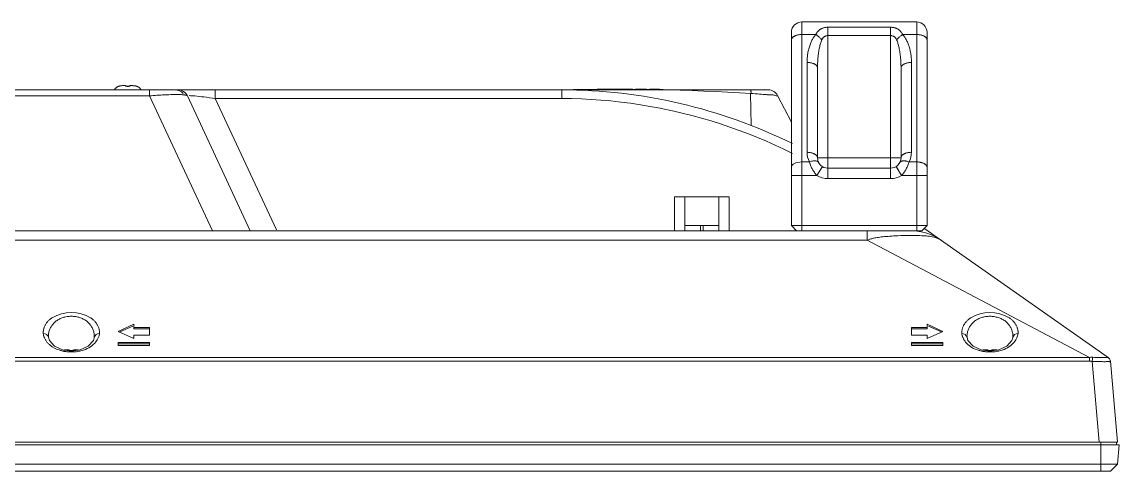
# Model space of a CAD drawing. Extents: x -382 to 1420, y -377 to 265.
# Drawn here: x -285.23 to -276.95, y 31.97 to 35.35 of the extents above; entities that cross this region are included whole.
import ezdxf

# ---------------------------------------------------------------- set-up
doc = ezdxf.new("R2010")
doc.units = 0
doc.header["$MEASUREMENT"] = 0
doc.layers.add('PDF_レイヤー 1', color=7, linetype='CONTINUOUS')

msp = doc.modelspace()

# ---------------------------------------------------------------- linework, layer by layer
at = {"layer": 'PDF_レイヤー 1', "lineweight": 0}
for points in [[(-279.34536, 33.77849), (-279.34536, 35.35313), (-278.47923, 35.35316, -0.4068522), (-278.40063, 35.27436), (-278.40063, 33.81782), (-279.42409, 33.81782), (-279.38479, 33.77852)], [(-279.34536, 35.35313, 0.4071462), (-279.42409, 35.27635), (-279.42409, 35.2744), (-279.42409, 33.81787)], [(-279.1486, 35.31318), (-279.15055, 35.31304), (-279.15527, 35.3129), (-279.16013, 35.31262), (-279.16485, 35.31207), (-279.16943, 35.31137), (-279.17388, 35.31054), (-279.17832, 35.30943), (-279.18249, 35.30818), (-279.18665, 35.30693), (-279.19068, 35.3054), (-279.19443, 35.30387), (-279.19818, 35.30207), (-279.20179, 35.30012), (-279.20513, 35.29818), (-279.20846, 35.29596), (-279.21165, 35.2936), (-279.21485, 35.29096), (-279.2179, 35.28832), (-279.22096, 35.2854), (-279.22387, 35.28221), (-279.22679, 35.27901), (-279.22957, 35.27568), (-279.23221, 35.27207), (-279.23471, 35.26832), (-279.23707, 35.26443), (-279.23929, 35.26054), (-279.2404, 35.25846), (-279.23582, 35.25554), (-279.23123, 35.25235), (-279.22707, 35.24929), (-279.22679, 35.24916), (-279.22221, 35.24555), (-279.21762, 35.24166), (-279.21332, 35.23791), (-279.20915, 35.23388), (-279.20513, 35.22985), (-279.20138, 35.22582), (-279.19776, 35.2218), (-279.19453, 35.21763), (-279.19717, 35.2111), (-279.19967, 35.2043), (-279.20203, 35.19735), (-279.20439, 35.19013), (-279.20661, 35.18277), (-279.20883, 35.17486), (-279.21078, 35.1668), (-279.21272, 35.15833), (-279.21453, 35.14944), (-279.21619, 35.14), (-279.218, 35.13014), (-279.21953, 35.11945), (-279.22008, 35.11583), (-279.22147, 35.10389), (-279.22286, 35.09195), (-279.22411, 35.07987), (-279.22508, 35.06764), (-279.22592, 35.05556), (-279.22647, 35.04334), (-279.22703, 35.03084), (-279.2273, 35.01848), (-279.2273, 35.00696), (-279.2273, 35.00876), (-279.22758, 35.0107), (-279.22814, 35.01265), (-279.22883, 35.01473), (-279.22966, 35.01668), (-279.23078, 35.01876), (-279.23203, 35.02098), (-279.23286, 35.02195), (-279.23439, 35.02404), (-279.23619, 35.02598), (-279.23814, 35.02793), (-279.24022, 35.02973), (-279.24258, 35.03154), (-279.24522, 35.0332), (-279.248, 35.03487), (-279.25105, 35.0364), (-279.25438, 35.03792), (-279.25813, 35.03945), (-279.26216, 35.04084), (-279.26286, 35.04112), (-279.26772, 35.04251), (-279.27244, 35.0439), (-279.2773, 35.04487), (-279.28216, 35.04584), (-279.28716, 35.04653), (-279.29216, 35.04723), (-279.2973, 35.04751), (-279.30258, 35.04778), (-279.30603, 35.04778), (-279.30603, 34.37048), (-279.30076, 34.37048), (-279.29562, 34.37021), (-279.2909, 34.36979), (-279.28631, 34.36923), (-279.28173, 34.36854), (-279.27701, 34.36757), (-279.2752, 34.36729), (-279.27062, 34.36604), (-279.26604, 34.36465), (-279.26173, 34.36326), (-279.2577, 34.36173), (-279.25382, 34.36007), (-279.25034, 34.35826), (-279.24701, 34.35646), (-279.24409, 34.35479), (-279.24132, 34.35299), (-279.23896, 34.35104), (-279.23673, 34.34924), (-279.23493, 34.34729), (-279.23326, 34.34535), (-279.23187, 34.34354), (-279.23062, 34.3416), (-279.22951, 34.33965), (-279.22868, 34.33771), (-279.22812, 34.33576), (-279.22771, 34.33368), (-279.22743, 34.33174), (-279.2273, 34.3296, 0.4133133), (-279.14857, 34.25087), (-278.67612, 34.25087, 0.414431), (-278.59736, 34.3296), (-279.2273, 34.3296), (-279.2273, 35.0069)], [(-278.67614, 34.17214), (-278.67612, 35.31312), (-279.14857, 35.31315), (-279.14857, 34.17214), (-278.67612, 34.17214, 0.139031), (-278.59318, 34.19585), (-278.58887, 34.20043), (-278.58485, 34.20529), (-278.58082, 34.21043), (-278.57679, 34.21571), (-278.5729, 34.22112), (-278.56915, 34.22668), (-278.56554, 34.23251), (-278.56207, 34.23848), (-278.5586, 34.24473), (-278.55527, 34.25098), (-278.55207, 34.25751), (-278.54902, 34.26403), (-278.5461, 34.27084), (-278.54555, 34.27195), (-278.54305, 34.27834), (-278.54055, 34.28501), (-278.53846, 34.29153), (-278.53638, 34.29792), (-278.54124, 34.29973), (-278.5461, 34.30125), (-278.5511, 34.30264), (-278.55485, 34.30361), (-278.55999, 34.30459), (-278.56415, 34.30542), (-278.56804, 34.30598), (-278.57152, 34.30625), (-278.57499, 34.30639), (-278.57832, 34.30625), (-278.58165, 34.30611), (-278.58276, 34.30598), (-278.58596, 34.30542), (-278.58887, 34.30486), (-278.59151, 34.30403), (-278.59401, 34.3032), (-278.59624, 34.30223), (-278.59832, 34.30125), (-278.60012, 34.30014), (-278.60165, 34.29889), (-278.60304, 34.29764), (-278.60429, 34.29625), (-278.6054, 34.29487), (-278.60623, 34.29334)], [(-278.40068, 34.25709), (-278.40068, 34.25917), (-278.40096, 34.26112), (-278.40138, 34.2632), (-278.40207, 34.26515), (-278.4029, 34.26709), (-278.40388, 34.26903), (-278.40513, 34.27098), (-278.40665, 34.27278), (-278.40818, 34.27473), (-278.41013, 34.27667), (-278.41235, 34.27848), (-278.41471, 34.28042), (-278.41735, 34.28223), (-278.4204, 34.28403), (-278.4236, 34.28584), (-278.42721, 34.28751), (-278.43096, 34.28917), (-278.43512, 34.2907), (-278.43943, 34.29223), (-278.44401, 34.29348), (-278.4486, 34.29473), (-278.44915, 34.29487), (-278.45373, 34.29584), (-278.45846, 34.29653), (-278.4629, 34.29723), (-278.46776, 34.29764), (-278.47262, 34.29792), (-278.47818, 34.29792), (-278.47929, 34.29792), (-278.53637, 34.29792, 0.1196632), (-278.51869, 34.37047), (-278.51869, 35.04777), (-278.52396, 35.04777), (-278.5291, 35.04749), (-278.53382, 35.04708), (-278.53841, 35.04652), (-278.54299, 35.04583), (-278.54757, 35.04485), (-278.54938, 35.04458), (-278.5541, 35.04333), (-278.55868, 35.04194), (-278.56299, 35.04055), (-278.56702, 35.03902), (-278.57077, 35.03736), (-278.57438, 35.03569), (-278.57771, 35.03388), (-278.58063, 35.03208), (-278.58326, 35.03027), (-278.58576, 35.02833), (-278.58799, 35.02652), (-278.58979, 35.02458), (-278.59146, 35.02263), (-278.59285, 35.02083), (-278.5941, 35.01888), (-278.59507, 35.01694), (-278.59604, 35.015), (-278.5966, 35.01305), (-278.59701, 35.01097), (-278.59729, 35.00902), (-278.59746, 35.0069), (-278.59746, 35.01843), (-278.59773, 35.03093), (-278.59829, 35.04329), (-278.59885, 35.05551), (-278.59968, 35.06773), (-278.60065, 35.07981), (-278.60176, 35.09189), (-278.60315, 35.10384), (-278.60468, 35.11578), (-278.60523, 35.11939), (-278.60676, 35.13008), (-278.60843, 35.14008), (-278.61009, 35.14939), (-278.61204, 35.15828), (-278.61398, 35.16675), (-278.61593, 35.17494), (-278.61801, 35.18272), (-278.62023, 35.19022), (-278.62259, 35.1973), (-278.62495, 35.20438), (-278.62759, 35.21105), (-278.63018, 35.21762), (-278.63059, 35.21859), (-278.63226, 35.22178), (-278.63379, 35.22498), (-278.63559, 35.22789), (-278.6374, 35.23053), (-278.63934, 35.23303), (-278.64129, 35.23553), (-278.64337, 35.23762), (-278.64545, 35.23942), (-278.64754, 35.24123), (-278.6499, 35.24275), (-278.6524, 35.24428), (-278.6549, 35.24553), (-278.65754, 35.24678), (-278.66045, 35.24775), (-278.66323, 35.24873), (-278.66628, 35.24942), (-278.66934, 35.24998), (-278.67017, 35.24998), (-278.67323, 35.25025), (-278.67614, 35.25039)], [(-279.52853, 34.79878, 0.280082), (-279.59847, 34.84136), (-330.12523, 34.84136), (-330.12631, 34.77634), (-327.31087, 34.77634)], [(-284.3751, 34.87147), (-284.37524, 34.87147), (-284.38011, 34.87222), (-284.38642, 34.87269), (-284.3926, 34.8729), (-284.41219, 34.8729, 0.246156), (-284.41788, 34.86956), (-284.41886, 34.86929), (-284.42025, 34.86901), (-284.42191, 34.86873), (-284.424, 34.86845), (-284.42856, 34.8684), (-284.42718, 34.8684), (-284.42509, 34.8684), (-284.42315, 34.86868), (-284.42134, 34.86881), (-284.41982, 34.86909), (-284.41727, 34.86977), (-284.41701, 34.86905), (-284.41812, 34.86877), (-284.41923, 34.8685), (-284.42034, 34.86836), (-284.42159, 34.86808), (-284.4227, 34.86808), (-284.42381, 34.86794), (-284.42506, 34.8678), (-284.42534, 34.8678), (-284.42645, 34.8678), (-284.4277, 34.8678), (-284.42854, 34.8678), (-284.42854, 34.86794), (-284.42854, 34.86808), (-284.42854, 34.86822), (-284.43155, 34.86779), (-284.43252, 34.86779), (-284.43349, 34.86779), (-284.43461, 34.86793), (-284.43572, 34.86793), (-284.43669, 34.86806), (-284.43766, 34.86806), (-284.43877, 34.8682), (-284.43947, 34.86834), (-284.44058, 34.86848), (-284.44155, 34.86876), (-284.44249, 34.8697), (-284.44277, 34.86998), (-284.44319, 34.87026), (-284.44374, 34.87054), (-284.44388, 34.87068), (-284.44444, 34.87095), (-284.44513, 34.87109), (-284.44555, 34.87123), (-284.44624, 34.87137), (-284.4468, 34.87151), (-284.44735, 34.87151), (-284.44805, 34.87151)], [(-284.32906, 34.8415), (-284.331, 34.84455), (-284.33309, 34.84747), (-284.33517, 34.85025), (-284.33753, 34.85289), (-284.33989, 34.85525), (-284.34225, 34.85747), (-284.34475, 34.85955), (-284.34739, 34.8615), (-284.35017, 34.8633), (-284.35309, 34.86483), (-284.356, 34.86636), (-284.3592, 34.86775), (-284.36058, 34.86815), (-284.36433, 34.86912, 0.0229583), (-284.37521, 34.87152, -0.0223405), (-284.36092, 34.86822), (-284.36078, 34.86822), (-284.36064, 34.86822), (-284.36036, 34.86808), (-284.36022, 34.86808), (-284.36008, 34.86794), (-284.35995, 34.86794), (-284.35967, 34.86794), (-284.35953, 34.86794), (-284.35939, 34.8678), (-284.35925, 34.8678)], [(-283.50529, 33.77849), (-283.97969, 34.7959, 0.291672), (-284.05107, 34.84134)], [(-281.15626, 34.77634), (-281.15626, 34.84133, -0.1149199), (-279.41697, 34.43633)], [(-281.1562, 34.84137, -0.0210622), (-279.72768, 34.81464), (-279.72768, 34.81589), (-279.72795, 34.81825), (-279.72823, 34.82075), (-279.72865, 34.82325), (-279.72893, 34.82575), (-279.7292, 34.82839), (-279.7292, 34.83117), (-279.72907, 34.83422), (-279.72893, 34.8363), (-279.72879, 34.83797), (-279.72879, 34.83922), (-279.72907, 34.84005), (-279.72934, 34.84061), (-279.72962, 34.84103), (-279.73004, 34.8413), (-279.73059, 34.8413)], [(-280.41956, 34.84136), (-280.41959, 34.84516, -0.0102712), (-280.40627, 34.84489), (-280.40925, 34.84136), (-280.40925, 34.84497)], [(-283.97962, 34.79589), (-283.98017, 34.79672), (-283.98087, 34.79742), (-283.9817, 34.79811), (-283.98267, 34.79867), (-283.98406, 34.79936), (-283.98573, 34.79992), (-283.98656, 34.80006), (-283.98906, 34.80075), (-283.99142, 34.80131), (-283.99392, 34.80186), (-283.99628, 34.80228), (-283.99864, 34.8027), (-284.00101, 34.80311), (-284.00281, 34.80325), (-284.01073, 34.80408), (-284.01892, 34.80492), (-284.02767, 34.80547), (-284.0367, 34.80589), (-284.04642, 34.80631), (-284.05683, 34.80645), (-284.06822, 34.80631), (-284.08114, 34.80617), (-284.09627, 34.80575), (-284.10544, 34.80547), (-284.12044, 34.80492), (-284.13558, 34.80436), (-284.15071, 34.80367), (-284.15363, 34.80353, 0.0084304), (-284.26518, 34.79593), (-283.79063, 33.77852)], [(-279.41651, 34.36165), (-279.48095, 34.39345), (-279.54636, 34.42415), (-279.61288, 34.45387), (-279.68024, 34.48234), (-279.7487, 34.50969), (-279.81772, 34.5358), (-279.88772, 34.56066), (-279.95841, 34.58441), (-280.02979, 34.60677), (-280.10173, 34.62774), (-280.17422, 34.64746), (-280.24727, 34.66593), (-280.32073, 34.68287), (-280.39448, 34.69857), (-280.41448, 34.70245), (-280.48864, 34.71634), (-280.56294, 34.72884), (-280.63723, 34.73981), (-280.71167, 34.74926), (-280.78611, 34.75745), (-280.86027, 34.76412), (-280.93443, 34.76925), (-281.00817, 34.77314), (-281.08178, 34.7755), (-281.15497, 34.77634), (-283.76932, 34.77634, 0.0046826), (-283.85684, 34.78772, 0.0033209), (-283.92396, 34.79497, 0.0204693), (-283.96599, 34.79777)], [(-279.72768, 34.57304), (-279.73212, 34.81492), (-279.72768, 34.81464), (-279.73212, 34.81478, -0.0027006), (-279.66374, 34.80963, -0.0043525), (-279.61088, 34.80503), (-279.60658, 34.80461), (-279.60241, 34.80461), (-279.59769, 34.80461), (-279.5913, 34.80475), (-279.58922, 34.80489), (-279.58422, 34.80489), (-279.57991, 34.80475), (-279.57547, 34.80461), (-279.57116, 34.8042), (-279.56644, 34.8035), (-279.56158, 34.80253), (-279.5563, 34.80142), (-279.55047, 34.80003), (-279.54422, 34.79822), (-279.54325, 34.79795), (-279.53867, 34.79683), (-279.53533, 34.796), (-279.53311, 34.79572), (-279.5313, 34.79558), (-279.53005, 34.79558), (-279.52922, 34.79572), (-279.52867, 34.79586), (-279.52839, 34.79628), (-279.52825, 34.79642), (-279.52811, 34.7967), (-279.52811, 34.79725), (-279.52825, 34.79795), (-279.52853, 34.79878), (-279.42409, 34.59657)], [(-279.14853, 34.1722, -0.139031), (-279.23158, 34.1958), (-279.23436, 34.19886), (-279.2388, 34.204), (-279.24311, 34.20914), (-279.247, 34.21428), (-279.25089, 34.21955), (-279.25463, 34.22483), (-279.25825, 34.23052), (-279.26172, 34.23622), (-279.26505, 34.24205), (-279.26838, 34.24802), (-279.27144, 34.25427), (-279.27449, 34.26066), (-279.27727, 34.26719), (-279.28005, 34.27385), (-279.28255, 34.28052), (-279.28505, 34.28746), (-279.28727, 34.29455), (-279.28838, 34.29788, -0.1187997), (-279.30598, 34.37041)], [(-332.85563, 33.79863), (-334.24677, 32.82454, 0.223918), (-334.26345, 32.79571), (-334.31694, 32.18412), (-276.96453, 32.18412), (-277.018, 32.79573, 0.222358), (-277.03783, 32.82509), (-277.037, 32.82537), (-277.03603, 32.82523), (-277.03464, 32.82454), (-278.41785, 33.79306)], [(-332.76029, 33.77849), (-278.5212, 33.77854, -0.1535897), (-278.29539, 33.70729, 0.1238206), (-278.38543, 33.73773), (-278.39543, 33.73885), (-278.40627, 33.73996), (-278.41793, 33.74079), (-278.43112, 33.74162), (-278.43974, 33.74204), (-278.45765, 33.74287), (-278.47598, 33.74343), (-278.49487, 33.74371), (-278.51417, 33.74385), (-278.53417, 33.74371), (-278.55472, 33.74357), (-278.57611, 33.74315), (-278.59833, 33.74232), (-278.62152, 33.74135), (-278.64583, 33.74023), (-278.65437, 33.73971, 0.0077942), (-278.70753, 33.73592), (-278.70823, 33.73592), (-278.72086, 33.73467), (-278.7335, 33.73342), (-278.746, 33.73217), (-278.75725, 33.73078), (-278.76766, 33.72939), (-278.77711, 33.72786), (-278.78613, 33.72647), (-278.79461, 33.72467), (-278.8028, 33.723), (-278.81044, 33.72119), (-278.8178, 33.71925), (-278.82502, 33.71717), (-278.83189, 33.71496, 0.0150126), (-278.85245, 33.70729), (-278.85245, 33.77854)], [(-285.02126, 32.95215), (-285.02784, 32.97609, 0.352211), (-285.06712, 33.00486), (-285.06726, 33.00902), (-285.0674, 33.01305), (-285.06726, 33.01722), (-285.06698, 33.02152), (-285.06656, 33.02583), (-285.06587, 33.03027), (-285.0649, 33.03457), (-285.06392, 33.03916), (-285.06267, 33.0436), (-285.06115, 33.04805), (-285.05948, 33.05263), (-285.05768, 33.05721), (-285.05545, 33.06179), (-285.05323, 33.06624), (-285.05087, 33.07082), (-285.04823, 33.07513), (-285.04545, 33.07957), (-285.0424, 33.08374), (-285.03934, 33.0879), (-285.03823, 33.08929), (-285.0349, 33.09318), (-285.03157, 33.09707), (-285.02809, 33.10054), (-285.02434, 33.10415), (-285.02046, 33.10776), (-285.01629, 33.11123), (-285.01185, 33.11457), (-285.00712, 33.11804), (-285.00212, 33.12151), (-284.99985, 33.12304, -0.2740151), (-284.71022, 33.12296), (-284.70814, 33.12143), (-284.70314, 33.11796), (-284.69828, 33.11448), (-284.69397, 33.11101), (-284.68981, 33.10754), (-284.68592, 33.10407), (-284.68217, 33.10046), (-284.67869, 33.09685), (-284.67522, 33.0931), (-284.67203, 33.08907), (-284.67106, 33.08782), (-284.66786, 33.08365), (-284.66495, 33.07949), (-284.66217, 33.07518), (-284.65953, 33.07074), (-284.65703, 33.06629), (-284.65481, 33.06171), (-284.65273, 33.05727), (-284.65092, 33.05268), (-284.64911, 33.0481), (-284.64773, 33.04366), (-284.64634, 33.03907), (-284.64536, 33.03463), (-284.64453, 33.03019), (-284.64384, 33.02574), (-284.64328, 33.02158), (-284.643, 33.01727), (-284.643, 33.0131), (-284.643, 33.00894), (-284.64332, 33.00498, 0.3513117), (-284.68282, 32.97276), (-284.68893, 32.95235)], [(-278.09277, 32.95215), (-278.09933, 32.97609, 0.3513117), (-278.13855, 33.00486), (-278.13883, 33.00902), (-278.13883, 33.01305), (-278.13883, 33.01722), (-278.13841, 33.02152), (-278.138, 33.02583), (-278.1373, 33.03027), (-278.13647, 33.03457), (-278.13536, 33.03916), (-278.13411, 33.0436), (-278.13258, 33.04805), (-278.13092, 33.05263), (-278.12911, 33.05721), (-278.12703, 33.06179), (-278.1248, 33.06624), (-278.1223, 33.07082), (-278.11967, 33.07513), (-278.11689, 33.07957), (-278.11397, 33.08374), (-278.11078, 33.0879), (-278.10967, 33.08929), (-278.10633, 33.09318), (-278.103, 33.09707), (-278.09953, 33.10054), (-278.09578, 33.10415), (-278.09189, 33.10776), (-278.08772, 33.11123), (-278.08328, 33.11457), (-278.0787, 33.11804), (-278.07356, 33.12151), (-278.07134, 33.12304, -0.2740151), (-277.78172, 33.12296), (-277.77964, 33.12143), (-277.77464, 33.11796), (-277.76978, 33.11448), (-277.76548, 33.11101), (-277.76131, 33.10754), (-277.75742, 33.10407), (-277.75367, 33.10046), (-277.7502, 33.09685), (-277.74673, 33.0931), (-277.74353, 33.08907), (-277.74256, 33.08782), (-277.73937, 33.08365), (-277.73645, 33.07949), (-277.73367, 33.07518), (-277.73103, 33.07074), (-277.72853, 33.06629), (-277.72631, 33.06171), (-277.72423, 33.05727), (-277.72242, 33.05268), (-277.72062, 33.0481), (-277.71923, 33.04366), (-277.71784, 33.03907), (-277.71687, 33.03463), (-277.71604, 33.03019), (-277.71534, 33.02574), (-277.71479, 33.02158), (-277.71451, 33.01727), (-277.71437, 33.0131), (-277.71451, 33.00894), (-277.71481, 33.00498, 0.3474099), (-277.75432, 32.97276), (-277.76043, 32.95235)], [(-285.0671, 33.00491), (-285.06669, 33.00088), (-285.06599, 32.99658), (-285.06516, 32.99241), (-285.06419, 32.98811), (-285.0628, 32.98394), (-285.06141, 32.9795), (-285.05974, 32.97519), (-285.05794, 32.97075), (-285.05586, 32.96644), (-285.0535, 32.962), (-285.05113, 32.95755), (-285.04836, 32.95325), (-285.04558, 32.94894), (-285.04252, 32.94464), (-285.03919, 32.94033), (-285.03572, 32.93617), (-285.03225, 32.93228), (-285.0285, 32.92825), (-285.02461, 32.9245), (-285.02072, 32.92089), (-285.01878, 32.91922), (-285.01475, 32.91575, 0.0852072), (-284.94838, 32.88026, 0.0234199), (-284.9267, 32.87388, 0.0069972), (-284.91249, 32.87064), (-284.90888, 32.86995), (-284.90513, 32.86926), (-284.90124, 32.8687), (-284.8975, 32.86815), (-284.89361, 32.86759), (-284.89347, 32.86759), (-284.88958, 32.86717), (-284.88583, 32.86676), (-284.88194, 32.86634), (-284.87805, 32.86606), (-284.8743, 32.86578)], [(-284.8651, 32.86535, 0.01515), (-284.85135, 32.86521, 0.0143981), (-284.83661, 32.8657, 0.0307673), (-284.79905, 32.87041, 0.0129101), (-284.78363, 32.87377, 0.0207009), (-284.76241, 32.88007, 0.1427785), (-284.66974, 32.94151, 0.1481505), (-284.64335, 33.0049)], [(-278.13854, 33.00491), (-278.13812, 33.00088), (-278.13743, 32.99658), (-278.1366, 32.99241), (-278.13562, 32.98811), (-278.13437, 32.98394), (-278.13285, 32.9795), (-278.13118, 32.97519), (-278.12937, 32.97075), (-278.12729, 32.96644), (-278.12507, 32.962), (-278.12257, 32.95755), (-278.11993, 32.95325), (-278.11701, 32.94894), (-278.11396, 32.94464), (-278.11063, 32.94033), (-278.10729, 32.93617), (-278.10368, 32.93228), (-278.09993, 32.92825), (-278.09604, 32.9245), (-278.09215, 32.92089), (-278.09035, 32.91922), (-278.08632, 32.91575, 0.0852072), (-278.01987, 32.88026, 0.0234199), (-277.9982, 32.87388, 0.0069972), (-277.984, 32.87064), (-277.98039, 32.86995), (-277.97664, 32.86926), (-277.97275, 32.8687), (-277.969, 32.86815), (-277.96511, 32.86759), (-277.96497, 32.86759), (-277.96108, 32.86717), (-277.95733, 32.86676), (-277.95344, 32.86634), (-277.94956, 32.86606), (-277.94581, 32.86578)], [(-277.9366, 32.86535, 0.01515), (-277.92285, 32.86521, 0.0143981), (-277.9081, 32.8657, 0.0307673), (-277.87055, 32.87041, 0.0129101), (-277.85513, 32.87377, 0.0192592), (-277.83376, 32.88007, 0.1427785), (-277.74116, 32.94151, 0.1481505), (-277.71484, 33.0049)], [(-284.89261, 32.88095), (-284.87302, 32.88095), (-284.87316, 32.88081), (-284.87316, 32.88067), (-284.87316, 32.88053), (-284.87316, 32.88039), (-284.87316, 32.88026), (-284.87316, 32.88012), (-284.87316, 32.87998), (-284.87316, 32.87984), (-284.87316, 32.8797), (-284.87298, 32.88089, -0.2519503), (-284.86648, 32.87738), (-284.86621, 32.87724), (-284.86482, 32.87696), (-284.86315, 32.87669), (-284.86107, 32.87655), (-284.85857, 32.87641), (-284.85662, 32.87641), (-284.85567, 32.87641), (-284.85519, 32.87587), (-284.85465, 32.87641), (-284.85818, 32.87641), (-284.8604, 32.87641), (-284.86248, 32.87669), (-284.86429, 32.87696), (-284.86582, 32.87724), (-284.86653, 32.87742), (-284.87309, 32.87953), (-284.87309, 32.87926), (-284.87282, 32.87898), (-284.87226, 32.87856), (-284.87184, 32.87828), (-284.87143, 32.87814), (-284.87087, 32.87787), (-284.87032, 32.87773), (-284.8699, 32.87745), (-284.86921, 32.87731), (-284.86865, 32.87717), (-284.86809, 32.87703)], [(-284.80034, 32.87953), (-284.80529, 32.88027), (-284.8116, 32.88074), (-284.81777, 32.88095), (-284.83729, 32.88095, 0.246156), (-284.84306, 32.87763), (-284.84403, 32.87735), (-284.84542, 32.87707), (-284.84708, 32.8768), (-284.84917, 32.87652), (-284.85367, 32.87645), (-284.85242, 32.87645), (-284.85019, 32.87645), (-284.84825, 32.87673), (-284.84658, 32.87687), (-284.84506, 32.87714), (-284.84231, 32.87782), (-284.84244, 32.87782), (-284.84218, 32.87698), (-284.84329, 32.87684), (-284.8444, 32.87656), (-284.84551, 32.87642), (-284.84676, 32.87614), (-284.84787, 32.87601), (-284.84899, 32.87601), (-284.85024, 32.87587), (-284.85051, 32.87587), (-284.85162, 32.87587), (-284.85287, 32.87587), (-284.85662, 32.87641), (-284.85662, 32.87627), (-284.85662, 32.87613), (-284.85662, 32.87599), (-284.85672, 32.87591), (-284.85769, 32.87591), (-284.85867, 32.87591), (-284.85978, 32.87591), (-284.86089, 32.87591), (-284.86186, 32.87605), (-284.86283, 32.87619), (-284.86394, 32.87632), (-284.86464, 32.87632), (-284.86575, 32.8766), (-284.86672, 32.87674), (-284.86761, 32.87777), (-284.86789, 32.87791), (-284.86844, 32.87832), (-284.86886, 32.8786), (-284.86914, 32.87874), (-284.86969, 32.87902), (-284.87025, 32.87916), (-284.8708, 32.8793), (-284.87136, 32.87944), (-284.87191, 32.87957), (-284.87261, 32.87957), (-284.87316, 32.87957)], [(-284.84218, 32.87702), (-284.84176, 32.87716), (-284.84121, 32.8773), (-284.84065, 32.87744), (-284.8401, 32.87757), (-284.83954, 32.87785), (-284.83913, 32.87813), (-284.83857, 32.87827), (-284.83801, 32.87855), (-284.8376, 32.87896), (-284.83732, 32.87924), (-284.83718, 32.87952, 0.1932347), (-284.84218, 32.87702)], [(-277.9396, 32.87703), (-277.94015, 32.87717), (-277.94071, 32.87731), (-277.94127, 32.87745), (-277.94182, 32.87773), (-277.94238, 32.87787), (-277.94293, 32.87814), (-277.94321, 32.87828), (-277.94377, 32.87856), (-277.94432, 32.87898), (-277.9446, 32.87926), (-277.9394, 32.87784), (-277.938, 32.87738), (-277.93759, 32.87724), (-277.9362, 32.87696), (-277.93453, 32.87669), (-277.93259, 32.87655), (-277.92961, 32.87641), (-277.93197, 32.87641), (-277.93392, 32.87669), (-277.93572, 32.87696), (-277.93725, 32.87724), (-277.93795, 32.87742, 0.2519503), (-277.94453, 32.87956), (-277.94453, 32.8797), (-277.94467, 32.87984), (-277.94467, 32.87998), (-277.94467, 32.88012), (-277.94467, 32.88026), (-277.94467, 32.88039), (-277.94467, 32.88053), (-277.94467, 32.88067), (-277.94467, 32.88081), (-277.94453, 32.88095), (-277.96411, 32.88095)], [(-277.87184, 32.87953), (-277.87679, 32.88027), (-277.88309, 32.88074), (-277.88926, 32.88095), (-277.9088, 32.88095, 0.246156), (-277.91449, 32.87763), (-277.91546, 32.87735), (-277.91685, 32.87707), (-277.91852, 32.8768), (-277.9206, 32.87652), (-277.92516, 32.87645), (-277.92391, 32.87645), (-277.92168, 32.87645), (-277.91974, 32.87673), (-277.91793, 32.87687), (-277.91641, 32.87714), (-277.91381, 32.87782), (-277.91395, 32.87782), (-277.9136, 32.87698), (-277.91471, 32.87684), (-277.91596, 32.87656), (-277.91707, 32.87642), (-277.91818, 32.87614), (-277.9193, 32.87601), (-277.92055, 32.87601), (-277.92166, 32.87587), (-277.92207, 32.87587), (-277.92318, 32.87587), (-277.92429, 32.87587), (-277.92811, 32.87641), (-277.92811, 32.87627), (-277.92811, 32.87613), (-277.92811, 32.87599), (-277.92816, 32.87591), (-277.92927, 32.87591), (-277.93024, 32.87591), (-277.93121, 32.87591), (-277.93232, 32.87591), (-277.93329, 32.87605), (-277.9344, 32.87619), (-277.93538, 32.87632), (-277.93607, 32.87632), (-277.93718, 32.8766), (-277.93815, 32.87674), (-277.93843, 32.87674, 0.1729856), (-277.94465, 32.87957)], [(-277.90873, 32.88092), (-277.90873, 32.88064), (-277.90873, 32.88037), (-277.90873, 32.88023), (-277.90873, 32.88009), (-277.90873, 32.87995), (-277.90873, 32.87981), (-277.90873, 32.87967), (-277.9136, 32.87702), (-277.91318, 32.87716), (-277.91263, 32.8773), (-277.91207, 32.87744), (-277.91152, 32.87757), (-277.91096, 32.87785), (-277.91055, 32.87813), (-277.90999, 32.87827), (-277.90957, 32.87855), (-277.90902, 32.87896), (-277.90888, 32.87924), (-277.90874, 32.87952, 0.2093203), (-277.91414, 32.87777)], [(-277.03132, 32.82033, 0.0574308), (-277.0379, 32.82508), (-277.03887, 32.82466), (-277.04012, 32.82425), (-277.04151, 32.82411), (-277.04207, 32.82397), (-277.04401, 32.82383), (-277.04526, 32.82383), (-277.04707, 32.82369), (-277.04901, 32.82355), (-277.05082, 32.82355), (-277.05262, 32.82341), (-277.05443, 32.82327), (-277.05627, 32.82325, -0.0071306), (-277.09683, 32.82327, -0.0095074), (-277.15154, 32.82508), (-277.16057, 32.82536), (-277.1689, 32.82522), (-277.17696, 32.82452)], [(-277.0313, 32.82036, -0.1103846), (-277.02053, 32.80464), (-277.02011, 32.80366), (-277.01969, 32.80269), (-277.01942, 32.80158), (-277.019, 32.80061), (-277.01872, 32.79964), (-277.01872, 32.7995), (-277.01858, 32.79853), (-277.01831, 32.79742), (-277.01817, 32.79644), (-277.01803, 32.79533), (-277.01789, 32.79436), (-277.01789, 32.79367), (-277.01803, 32.79339), (-277.01803, 32.79311), (-277.01844, 32.79269), (-277.019, 32.79242), (-277.01969, 32.79214), (-277.02081, 32.79186), (-277.02206, 32.79186), (-277.024, 32.792), (-277.02678, 32.79228), (-277.02817, 32.79242), (-277.03219, 32.79283), (-277.03594, 32.79311), (-277.03969, 32.79311), (-277.0433, 32.79297), (-277.04372, 32.79297), (-277.04719, 32.79269), (-277.0508, 32.79228), (-277.05441, 32.79214), (-277.05779, 32.79197, -0.0022932), (-277.1032, 32.79253, -0.0122095), (-277.15521, 32.79436), (-277.10174, 32.18414)]]:
    msp.add_lwpolyline(points, format="xyb", dxfattribs=at)
for points in [[(-278.47929, 35.35313), (-278.47929, 33.77855)], [(-279.42411, 35.21763), (-279.42397, 35.21971), (-279.42369, 35.22166), (-279.42327, 35.22374), (-279.42272, 35.22569), (-279.42188, 35.22763), (-279.42077, 35.22957), (-279.41952, 35.23152), (-279.41813, 35.23332), (-279.41647, 35.23527), (-279.41466, 35.23721), (-279.41244, 35.23902), (-279.40994, 35.24096), (-279.4073, 35.24277), (-279.40439, 35.24457), (-279.40105, 35.24638), (-279.39744, 35.24804), (-279.39369, 35.24971), (-279.38953, 35.25124), (-279.38522, 35.25263), (-279.38078, 35.25402), (-279.37605, 35.25527), (-279.3755, 35.25541), (-279.37092, 35.25624), (-279.36633, 35.25707), (-279.36175, 35.25763), (-279.35703, 35.25818), (-279.35203, 35.25832), (-279.34661, 35.25846), (-279.34536, 35.25846), (-279.24037, 35.25846)], [(-279.30603, 35.04777), (-279.30603, 35.05527), (-279.30576, 35.0643), (-279.30534, 35.07319), (-279.30464, 35.08193), (-279.30381, 35.09068), (-279.30298, 35.09929), (-279.30173, 35.1079), (-279.30048, 35.11638), (-279.29895, 35.12471), (-279.29728, 35.13304), (-279.29548, 35.14123), (-279.2934, 35.14943), (-279.29131, 35.15748), (-279.2909, 35.15901), (-279.28853, 35.16679), (-279.28603, 35.17429), (-279.2834, 35.18165), (-279.28076, 35.18887), (-279.27798, 35.19567), (-279.27506, 35.20248), (-279.27201, 35.20901), (-279.26881, 35.21526), (-279.26562, 35.22137), (-279.26229, 35.2272), (-279.25895, 35.23289), (-279.25534, 35.23845), (-279.25173, 35.24373), (-279.24812, 35.24886), (-279.24423, 35.25372), (-279.24034, 35.25845)], [(-278.67614, 35.31312), (-278.6742, 35.31312), (-278.66948, 35.31298), (-278.66462, 35.31257), (-278.6599, 35.31201), (-278.65531, 35.31132), (-278.65087, 35.31048), (-278.64643, 35.30951), (-278.64212, 35.30826), (-278.63809, 35.30687), (-278.63407, 35.30548), (-278.63018, 35.30382), (-278.62657, 35.30201), (-278.62295, 35.30021), (-278.61962, 35.29812), (-278.61629, 35.2959), (-278.61309, 35.29354), (-278.6099, 35.29104), (-278.60671, 35.28826), (-278.60379, 35.28535), (-278.60087, 35.28229), (-278.59796, 35.27896), (-278.59518, 35.27563), (-278.59254, 35.27201), (-278.5899, 35.26827), (-278.58768, 35.26452), (-278.58546, 35.26049), (-278.58435, 35.25841)], [(-278.63029, 35.21763), (-278.62695, 35.22152), (-278.62348, 35.22569), (-278.62071, 35.22874), (-278.62015, 35.2293), (-278.61598, 35.23346), (-278.61182, 35.23749), (-278.60751, 35.24138), (-278.60293, 35.24513), (-278.59848, 35.24874), (-278.59376, 35.25221), (-278.58918, 35.25541), (-278.58432, 35.25846), (-278.47933, 35.25846)], [(-278.58432, 35.25846), (-278.58043, 35.25374), (-278.57668, 35.24888), (-278.57293, 35.24374), (-278.56932, 35.23846), (-278.56585, 35.23291), (-278.56238, 35.22721), (-278.55904, 35.22138), (-278.55585, 35.21527), (-278.55266, 35.20902), (-278.5496, 35.20249), (-278.54668, 35.19583), (-278.54391, 35.18888), (-278.54127, 35.1818), (-278.53863, 35.17444), (-278.53627, 35.1668), (-278.53391, 35.15902), (-278.53349, 35.15736), (-278.53127, 35.14944), (-278.52932, 35.14125), (-278.52738, 35.13306), (-278.52571, 35.12472), (-278.52419, 35.11639), (-278.52294, 35.10792), (-278.52182, 35.09931), (-278.52085, 35.0907), (-278.52002, 35.08195), (-278.51946, 35.0732), (-278.51905, 35.06431), (-278.51877, 35.05528), (-278.51863, 35.04778)], [(-278.40063, 35.21758), (-278.40063, 35.21952), (-278.40091, 35.22132), (-278.40146, 35.22341), (-278.40216, 35.22535), (-278.40299, 35.22744), (-278.4041, 35.22938), (-278.40535, 35.2316), (-278.4066, 35.23327), (-278.40827, 35.23521), (-278.41007, 35.2373), (-278.41215, 35.2391), (-278.41438, 35.24091), (-278.41674, 35.24271), (-278.41938, 35.24438), (-278.42229, 35.24605), (-278.42535, 35.24757), (-278.42882, 35.2491), (-278.43257, 35.25049), (-278.43562, 35.2516), (-278.44021, 35.25299), (-278.44493, 35.25438), (-278.44979, 35.25535), (-278.45465, 35.25632), (-278.45965, 35.25716), (-278.46465, 35.25771), (-278.46979, 35.25813), (-278.47507, 35.25841), (-278.47923, 35.25841)], [(-278.40063, 35.2744), (-278.40063, 35.27635)], [(-279.19449, 35.21758), (-279.19407, 35.21855), (-279.19254, 35.22188), (-279.19088, 35.22494), (-279.18907, 35.22785), (-279.18727, 35.23063), (-279.18546, 35.23313), (-279.18338, 35.23549), (-279.18129, 35.23757), (-279.17921, 35.23952), (-279.17713, 35.24118), (-279.17477, 35.24285), (-279.17241, 35.24424), (-279.16991, 35.24563), (-279.16713, 35.24674), (-279.16435, 35.24785), (-279.16143, 35.24868), (-279.15852, 35.24938), (-279.15546, 35.24993), (-279.15449, 35.24993), (-279.15157, 35.25021), (-279.14852, 35.25035)], [(-279.14857, 35.25039), (-278.67612, 35.25039)], [(-278.59742, 35.00696), (-278.59742, 34.32965)], [(-284.26518, 34.84134), (-284.26518, 34.79593), (-327.01624, 34.79593)], [(-284.53093, 34.8415), (-284.52899, 34.84455), (-284.5269, 34.84747), (-284.52482, 34.85025), (-284.52246, 34.85289), (-284.52024, 34.85525), (-284.51788, 34.85747), (-284.51538, 34.85955), (-284.5126, 34.8615), (-284.50982, 34.8633), (-284.50704, 34.86483), (-284.50399, 34.86636), (-284.50093, 34.86775), (-284.50079, 34.86775)], [(-284.50075, 34.8678), (-284.50061, 34.8678), (-284.50047, 34.8678), (-284.50034, 34.8678), (-284.5002, 34.86794), (-284.50006, 34.86794), (-284.49992, 34.86794), (-284.49978, 34.86794), (-284.49964, 34.86808), (-284.4995, 34.86808), (-284.49936, 34.86808), (-284.49922, 34.86822)], [(-284.49513, 34.8693), (-284.49943, 34.86819)], [(-284.49918, 34.86822), (-284.49821, 34.8685), (-284.49668, 34.86877), (-284.49627, 34.86891), (-284.49488, 34.86933), (-284.49349, 34.86975), (-284.4921, 34.87002), (-284.49057, 34.8703), (-284.48918, 34.87072), (-284.48766, 34.87099), (-284.48627, 34.87113), (-284.48474, 34.87141)], [(-284.49641, 34.86897), (-284.49696, 34.86883)], [(-284.49431, 34.86951), (-284.49584, 34.86923)], [(-284.49349, 34.8697), (-284.49446, 34.86943)], [(-284.49261, 34.86991), (-284.49373, 34.86963)], [(-284.49167, 34.87012), (-284.49292, 34.86984)], [(-284.49071, 34.87031), (-284.49196, 34.87004)], [(-284.48963, 34.87059), (-284.49116, 34.87031)], [(-284.48855, 34.87079), (-284.49021, 34.87051)], [(-284.48814, 34.87086), (-284.48925, 34.87072)], [(-284.48711, 34.87106), (-284.4885, 34.87079)], [(-284.48603, 34.87127), (-284.48742, 34.87099)], [(-284.48481, 34.87147), (-284.4862, 34.87133)], [(-284.48481, 34.87147), (-284.48481, 34.87147)], [(-284.47993, 34.87222), (-284.4848, 34.87152)], [(-284.47363, 34.87269), (-284.47988, 34.87227)], [(-284.46738, 34.8729), (-284.47363, 34.87276)], [(-284.44799, 34.87151), (-284.44799, 34.87165), (-284.44799, 34.87179), (-284.44799, 34.87193), (-284.44799, 34.87206), (-284.44799, 34.8722), (-284.44799, 34.87234), (-284.44799, 34.87248), (-284.44799, 34.87262), (-284.44799, 34.87276), (-284.44785, 34.8729), (-284.46744, 34.8729)], [(-284.44799, 34.87147), (-284.44785, 34.87119), (-284.44758, 34.87091), (-284.44716, 34.8705), (-284.4466, 34.87022), (-284.44619, 34.87008), (-284.44577, 34.8698), (-284.44522, 34.86966), (-284.44466, 34.86938), (-284.4441, 34.86925), (-284.44355, 34.86911), (-284.44299, 34.86897)], [(-284.44134, 34.86937), (-284.44273, 34.86979)], [(-284.4427, 34.86977), (-284.4427, 34.86977)], [(-284.43151, 34.86836), (-284.43345, 34.86836), (-284.43581, 34.8685), (-284.4379, 34.86877), (-284.4397, 34.86891), (-284.44095, 34.86919), (-284.44137, 34.86933)], [(-284.43301, 34.86836), (-284.43523, 34.8685), (-284.43731, 34.86863), (-284.43912, 34.86891), (-284.44065, 34.86919), (-284.44134, 34.86933)], [(-284.43054, 34.86836), (-284.43151, 34.86836), (-284.43151, 34.86822), (-284.43151, 34.86808), (-284.43151, 34.86794), (-284.43151, 34.8678), (-284.42998, 34.8678)], [(-284.43049, 34.86836), (-284.42952, 34.86836)], [(-284.43002, 34.8678), (-284.42849, 34.8678)], [(-284.4265, 34.86836), (-284.42858, 34.86836), (-284.42955, 34.86836)], [(-284.41727, 34.86977), (-284.41727, 34.86977)], [(-284.38547, 34.87269), (-284.38644, 34.87269)], [(-284.37524, 34.87147), (-284.37524, 34.87147)], [(-283.76935, 34.84136), (-283.76935, 34.77636)], [(-280.60671, 34.84136), (-280.60615, 34.84497)], [(-280.58786, 34.84529), (-280.58856, 34.84529), (-280.5905, 34.84529), (-280.59231, 34.84529), (-280.59342, 34.84529), (-280.59522, 34.84529), (-280.59703, 34.84529), (-280.59884, 34.84529), (-280.60064, 34.84515), (-280.60245, 34.84515), (-280.60439, 34.84515), (-280.60606, 34.84501)], [(-280.58163, 34.8414), (-280.58163, 34.84182), (-280.58163, 34.84223), (-280.58177, 34.84251), (-280.58177, 34.84293), (-280.58163, 34.84334), (-280.58163, 34.84376), (-280.58163, 34.84418), (-280.58163, 34.84459), (-280.58163, 34.84501), (-280.58163, 34.84529), (-280.58788, 34.84529)], [(-280.58772, 34.84136), (-280.58786, 34.84525)], [(-280.51605, 34.84529), (-280.5816, 34.84529)], [(-280.52981, 34.84136), (-280.52954, 34.84525)], [(-280.51572, 34.84136), (-280.516, 34.84525)], [(-280.49368, 34.84136), (-280.4934, 34.84525)], [(-280.43243, 34.84529), (-280.49326, 34.84529)], [(-280.49109, 34.84136), (-280.49082, 34.84525)], [(-280.48601, 34.84136), (-280.48573, 34.84525)], [(-280.47583, 34.84136), (-280.47555, 34.84525)], [(-280.46567, 34.84136), (-280.46553, 34.84525)], [(-280.45292, 34.84136), (-280.45292, 34.84525)], [(-280.43393, 34.84136), (-280.43393, 34.84525)], [(-280.4285, 34.84529), (-280.43239, 34.84529)], [(-280.43238, 34.84136), (-280.43238, 34.84525)], [(-280.39087, 34.84387), (-280.39364, 34.84401)], [(-280.39359, 34.84136), (-280.39359, 34.84414)], [(-280.39087, 34.84136), (-280.39087, 34.84386)], [(-283.30775, 33.78636), (-283.76937, 34.77627)], [(-278.59742, 34.3296), (-278.59742, 34.33154), (-278.59714, 34.33335), (-278.59658, 34.33543), (-278.59589, 34.33738), (-278.59505, 34.33946), (-278.59394, 34.34154), (-278.59269, 34.34363), (-278.59186, 34.3446), (-278.59033, 34.34682), (-278.58853, 34.34876), (-278.58658, 34.35057), (-278.58436, 34.35251), (-278.58214, 34.35418), (-278.5795, 34.35585), (-278.57672, 34.35751), (-278.57367, 34.35904), (-278.57033, 34.36071), (-278.56658, 34.3621), (-278.56256, 34.36362), (-278.56172, 34.3639), (-278.557, 34.36529), (-278.55228, 34.36654), (-278.54742, 34.36765), (-278.54256, 34.36848), (-278.53756, 34.36932), (-278.53256, 34.36987), (-278.52742, 34.37015), (-278.52214, 34.37043), (-278.51867, 34.37043)], [(-279.19006, 34.26274), (-279.23158, 34.1958), (-279.42406, 34.1958)], [(-279.21849, 34.29334), (-279.21932, 34.29487), (-279.22043, 34.29625), (-279.22168, 34.29764), (-279.22293, 34.29889), (-279.2246, 34.30014), (-279.2264, 34.30125), (-279.22848, 34.30223), (-279.23071, 34.3032), (-279.23321, 34.30403), (-279.23584, 34.30486), (-279.23876, 34.30542), (-279.24196, 34.30598), (-279.24307, 34.30611), (-279.2464, 34.30625), (-279.24973, 34.30639), (-279.2532, 34.30625), (-279.25668, 34.30598), (-279.26056, 34.30542), (-279.26473, 34.30459), (-279.26987, 34.30361), (-279.27362, 34.30264), (-279.27862, 34.30125), (-279.28348, 34.29973), (-279.28834, 34.29792), (-279.34542, 34.29792)], [(-278.63466, 34.26274), (-278.59314, 34.1958), (-278.40066, 34.1958)], [(-280.30637, 33.77854), (-280.30637, 34.03435), (-279.89294, 34.03435)], [(-280.22765, 33.77849), (-280.22765, 34.03431)], [(-279.97174, 33.77849), (-279.97174, 34.03431)], [(-279.89301, 34.03435), (-279.89301, 33.77854)], [(-279.97174, 33.81782), (-280.22769, 33.81782)], [(-280.10953, 33.81782), (-280.10953, 33.77852)], [(-280.08985, 33.77849), (-280.08985, 33.8178)], [(-278.52119, 33.77849), (-278.43994, 33.77849)], [(-278.43996, 33.77849), (-278.40066, 33.8178)], [(-334.10464, 32.79571), (-277.17692, 32.79571), (-277.1769, 32.82459), (-278.85245, 33.70729), (-332.42908, 33.70729)], [(-285.02784, 32.97609), (-285.02812, 32.98193), (-285.02826, 32.98762), (-285.02798, 32.99359), (-285.02743, 32.99956), (-285.02659, 33.00567), (-285.02534, 33.01179), (-285.02396, 33.01803), (-285.02201, 33.02428), (-285.01993, 33.03053), (-285.01743, 33.03678), (-285.01479, 33.04275), (-285.01173, 33.04887), (-285.0084, 33.05484), (-285.00535, 33.0597), (-285.0016, 33.06539), (-284.99757, 33.07081), (-284.99326, 33.07595), (-284.98896, 33.08095), (-284.98438, 33.08581), (-284.97938, 33.09039), (-284.97438, 33.09469), (-284.96896, 33.09886), (-284.96341, 33.10289), (-284.95757, 33.10664), (-284.9516, 33.11025), (-284.94535, 33.11358), (-284.93882, 33.11678), (-284.93216, 33.11969), (-284.92521, 33.12233), (-284.91799, 33.12469), (-284.91077, 33.12677), (-284.90327, 33.12872), (-284.89563, 33.13039), (-284.88786, 33.13177), (-284.87994, 33.13275), (-284.87175, 33.13358), (-284.86369, 33.134), (-284.8555, 33.13414), (-284.85522, 33.13414), (-284.8548, 33.13414), (-284.84661, 33.134), (-284.83856, 33.13358), (-284.8305, 33.13275), (-284.82258, 33.13177), (-284.81481, 33.13039), (-284.80717, 33.12872), (-284.79953, 33.12677), (-284.79231, 33.12469), (-284.78509, 33.12233), (-284.77828, 33.11969), (-284.77162, 33.11678), (-284.76509, 33.11358), (-284.75884, 33.11025), (-284.75273, 33.10664), (-284.7469, 33.10289), (-284.74134, 33.09886), (-284.73593, 33.09469), (-284.73093, 33.09039), (-284.72607, 33.08581), (-284.72134, 33.08095), (-284.71704, 33.07608), (-284.71273, 33.07081), (-284.70871, 33.06539), (-284.70496, 33.0597), (-284.70204, 33.05484), (-284.69857, 33.04887), (-284.69565, 33.04275), (-284.69287, 33.03678), (-284.69037, 33.03053), (-284.68829, 33.02428), (-284.68649, 33.01803), (-284.68496, 33.01179), (-284.68371, 33.00567), (-284.68288, 32.99956), (-284.68232, 32.99359), (-284.68204, 32.98762), (-284.68218, 32.98193), (-284.68246, 32.97609)], [(-278.09933, 32.97609), (-278.09961, 32.98193), (-278.09975, 32.98762), (-278.09947, 32.99359), (-278.09892, 32.99956), (-278.09808, 33.00567), (-278.09683, 33.01179), (-278.09531, 33.01803), (-278.0935, 33.02428), (-278.09142, 33.03053), (-278.08892, 33.03678), (-278.08628, 33.04275), (-278.08323, 33.04887), (-278.07989, 33.05484), (-278.07684, 33.0597), (-278.07309, 33.06539), (-278.06906, 33.07081), (-278.06475, 33.07595), (-278.06045, 33.08095), (-278.05587, 33.08581), (-278.05087, 33.09039), (-278.04587, 33.09469), (-278.04045, 33.09886), (-278.0349, 33.10289), (-278.02906, 33.10664), (-278.02309, 33.11025), (-278.01684, 33.11358), (-278.01031, 33.11678), (-278.00365, 33.11969), (-277.99657, 33.12233), (-277.98948, 33.12469), (-277.98226, 33.12677), (-277.97476, 33.12872), (-277.96699, 33.13039), (-277.95935, 33.13177), (-277.95143, 33.13275), (-277.94324, 33.13358), (-277.93518, 33.134), (-277.92699, 33.13414), (-277.92657, 33.13414), (-277.92616, 33.13414), (-277.9181, 33.134), (-277.90991, 33.13358), (-277.90199, 33.13275), (-277.89394, 33.13177), (-277.88616, 33.13039), (-277.87866, 33.12872), (-277.87102, 33.12677), (-277.8638, 33.12469), (-277.85658, 33.12233), (-277.84977, 33.11969), (-277.84297, 33.11678), (-277.83644, 33.11358), (-277.83033, 33.11025), (-277.82422, 33.10664), (-277.81839, 33.10289), (-277.81283, 33.09886), (-277.80742, 33.09469), (-277.80242, 33.09039), (-277.79756, 33.08581), (-277.79283, 33.08095), (-277.78853, 33.07608), (-277.78422, 33.07081), (-277.7802, 33.06539), (-277.77645, 33.0597), (-277.77339, 33.05484), (-277.77006, 33.04887), (-277.767, 33.04275), (-277.76436, 33.03678), (-277.76186, 33.03053), (-277.75978, 33.02428), (-277.75798, 33.01803), (-277.75645, 33.01179), (-277.7552, 33.00567), (-277.75437, 32.99956), (-277.75381, 32.99359), (-277.75353, 32.98762), (-277.75367, 32.98193), (-277.75395, 32.97609)], [(-284.38276, 33.07503), (-284.50095, 33.02073)], [(-284.50089, 33.02077), (-284.38271, 32.96647)], [(-284.49038, 33.0159), (-284.39261, 33.06089)], [(-284.38276, 33.03935), (-284.38276, 33.07504)], [(-284.2647, 33.04899), (-284.38275, 33.04899)], [(-284.2647, 33.03935), (-284.38275, 33.03935)], [(-284.2647, 32.9925), (-284.2647, 33.04902)], [(-278.51712, 33.04899), (-278.51712, 32.99247)], [(-278.39906, 33.07504), (-278.39906, 33.03935), (-278.5171, 33.03935)], [(-278.39906, 33.04899), (-278.5171, 33.04899)], [(-278.28094, 33.02077), (-278.39913, 33.07507)], [(-278.39906, 32.96646), (-278.28087, 33.02076)], [(-278.38917, 33.06085), (-278.2914, 33.01585)], [(-284.92192, 32.88102), (-284.98178, 32.9081), (-285.02122, 32.95212)], [(-284.68899, 32.95229), (-284.72815, 32.90841), (-284.78773, 32.88119)], [(-284.2647, 32.93601), (-284.50093, 32.93601)], [(-284.50089, 32.93601), (-284.50089, 32.91338)], [(-284.38276, 32.9925), (-284.26472, 32.9925)], [(-284.38276, 32.96646), (-284.38276, 32.99243)], [(-284.2647, 32.91336), (-284.2647, 32.936)], [(-278.28094, 32.93601), (-278.51717, 32.93601)], [(-278.51712, 32.9925), (-278.39907, 32.9925)], [(-278.51712, 32.93601), (-278.51712, 32.91338)], [(-278.39906, 32.9925), (-278.39906, 32.96653)], [(-278.28094, 32.91336), (-278.28094, 32.936)], [(-277.99341, 32.88102), (-278.05327, 32.9081), (-278.09271, 32.95212)], [(-277.76049, 32.95229), (-277.79951, 32.90841), (-277.85923, 32.88119)], [(-284.85486, 32.87227), (-284.92194, 32.88102)], [(-284.90999, 32.87953), (-284.91027, 32.87953)], [(-284.91019, 32.87953), (-284.91005, 32.87953)], [(-284.90504, 32.88027), (-284.91004, 32.87957)], [(-284.90999, 32.87953), (-284.90999, 32.87953)], [(-284.89873, 32.88074), (-284.90498, 32.88032)], [(-284.89256, 32.88095), (-284.89868, 32.88081)], [(-284.86787, 32.87782), (-284.86787, 32.87782)], [(-284.85669, 32.87587), (-284.85517, 32.87587)], [(-284.7878, 32.88123), (-284.85487, 32.87234)], [(-284.85167, 32.87641), (-284.85375, 32.87641)], [(-284.85371, 32.87641), (-284.85371, 32.87627), (-284.85371, 32.87613), (-284.85371, 32.87599), (-284.85371, 32.87585)], [(-284.83722, 32.87953), (-284.83722, 32.87967), (-284.83722, 32.87981), (-284.83722, 32.87995), (-284.83722, 32.88009), (-284.83722, 32.88023), (-284.83722, 32.88037), (-284.83722, 32.88064), (-284.83722, 32.88092)], [(-284.80034, 32.87953), (-284.80034, 32.87953)], [(-284.2647, 32.92632), (-284.50093, 32.92632)], [(-284.50089, 32.91336), (-284.26466, 32.91336)], [(-278.28094, 32.92632), (-278.51717, 32.92632)], [(-278.51712, 32.91336), (-278.28089, 32.91336)], [(-277.92635, 32.87227), (-277.99343, 32.88102)], [(-277.98169, 32.87953), (-277.98155, 32.87953)], [(-277.98148, 32.87953), (-277.98162, 32.87953)], [(-277.97654, 32.88027), (-277.98154, 32.87957)], [(-277.98148, 32.87953), (-277.98148, 32.87953)], [(-277.97024, 32.88074), (-277.97648, 32.88032)], [(-277.96406, 32.88095), (-277.97017, 32.88081)], [(-277.93938, 32.87782), (-277.93938, 32.87782)], [(-277.93006, 32.87641), (-277.92811, 32.87641), (-277.92714, 32.87641)], [(-277.92811, 32.87587), (-277.92659, 32.87587)], [(-277.92717, 32.87641), (-277.9262, 32.87641)], [(-277.92663, 32.87587), (-277.9251, 32.87587)], [(-277.85922, 32.88123), (-277.92629, 32.87234)], [(-277.9231, 32.87641), (-277.92518, 32.87641), (-277.92616, 32.87641)], [(-277.92513, 32.87641), (-277.92513, 32.87627), (-277.92513, 32.87613), (-277.92513, 32.87599), (-277.92513, 32.87585)], [(-277.87184, 32.87953), (-277.87184, 32.87953)], [(-277.17685, 32.82454), (-334.10457, 32.82454), (-334.11332, 32.82523), (-334.12124, 32.82537), (-334.12985, 32.82509)], [(-277.17692, 32.79571), (-277.17483, 32.79571), (-277.17275, 32.79571), (-277.17053, 32.79557), (-277.16831, 32.79543), (-277.16608, 32.79543), (-277.16595, 32.79529), (-277.16386, 32.79515), (-277.16164, 32.79501), (-277.15956, 32.79487), (-277.15734, 32.7946), (-277.15525, 32.79432)], [(-277.15399, 32.80466), (-277.15385, 32.80619), (-277.15357, 32.80828), (-277.15329, 32.81036), (-277.15315, 32.81244), (-277.15288, 32.81439), (-277.1526, 32.81647), (-277.1526, 32.81689), (-277.15232, 32.81897), (-277.15204, 32.82105), (-277.15177, 32.823), (-277.15149, 32.82508)], [(-334.32874, 32.16446), (-276.95273, 32.16446), (-276.96537, 32.01947)], [(-276.97239, 32.1644), (-276.97239, 32.18412), (-334.30897, 32.18412)], [(-277.09052, 31.9676), (-277.09052, 32.18411)], [(-277.01713, 31.9676), (-334.26426, 31.9676), (-334.31607, 32.0194)], [(-277.01721, 31.96761), (-276.96541, 32.01941), (-334.31601, 32.01941)]]:
    msp.add_lwpolyline(points, dxfattribs=at)
msp.add_lwpolyline([(-284.41701, 34.86902, 0.1808935), (-284.41205, 34.87147), (-284.41205, 34.87161), (-284.41205, 34.87174), (-284.41205, 34.87188), (-284.41205, 34.87202), (-284.41205, 34.87216), (-284.41205, 34.8723), (-284.41205, 34.87258), (-284.41205, 34.87286), (-284.41219, 34.87286, 0.1932347)], format="xyb", close=True, dxfattribs=at)
for points in [[(-280.60664, 34.84483), (-280.60706, 34.84136)], [(-280.60665, 34.84496), (-280.6061, 34.84496)], [(-280.39881, 34.84441), (-280.39881, 34.84136)]]:
    msp.add_lwpolyline(points, close=True, dxfattribs=at)
for centre, radius, start, end in [((-284.07296, 34.7627), 0.07863, 40.299162, 90.116997), ((-280.46346, 33.99263), 0.85432, 85.308496, 85.663527), ((-284.86216, 32.26956), 0.61329, 84.736129, 85.178969), ((-277.88823, 32.78911), 0.09177, 86.789757, 90.606338), ((-277.93366, 32.26956), 0.61329, 84.736129, 85.178969)]:
    msp.add_arc(centre, radius, start, end, dxfattribs=at)
msp.add_ellipse((-279.32128, 34.2449), major_axis=(-0.10249, 0.01487), ratio=0.4964685, start_param=5.0205754, end_param=6.3352903, dxfattribs=at)
for points in [[(-284.49946, 34.86822), (-284.49988, 34.86808), (-284.50029, 34.86794), (-284.50071, 34.8678)], [(-284.49946, 34.86822), (-284.49988, 34.86808), (-284.50029, 34.86794), (-284.50071, 34.8678)], [(-284.47946, 34.87222), (-284.48127, 34.87208), (-284.48307, 34.8718), (-284.48488, 34.87152)], [(-284.4737, 34.87269), (-284.47564, 34.87269), (-284.47759, 34.87241), (-284.47953, 34.87227)], [(-284.46738, 34.8729), (-284.46946, 34.8729), (-284.47155, 34.8729), (-284.47363, 34.87276)], [(-284.44134, 34.86937), (-284.44273, 34.87159), (-284.44523, 34.87284), (-284.44787, 34.87284)], [(-284.44298, 34.86902), (-284.4427, 34.86888), (-284.44229, 34.86888), (-284.44187, 34.86875)], [(-284.38648, 34.87269), (-284.38857, 34.87283), (-284.39051, 34.87283), (-284.3926, 34.87283)], [(-284.38072, 34.87229), (-284.38225, 34.87243), (-284.38392, 34.87256), (-284.38544, 34.8727)], [(-284.37517, 34.87147), (-284.37697, 34.87174), (-284.37892, 34.87202), (-284.38072, 34.8723)], [(-284.35929, 34.8678), (-284.35971, 34.86794), (-284.36013, 34.86808), (-284.36054, 34.86822)], [(-284.35929, 34.8678), (-284.35971, 34.86794), (-284.36013, 34.86808), (-284.36054, 34.86822)], [(-280.41963, 34.84523), (-280.42255, 34.84523), (-280.42546, 34.84523), (-280.42852, 34.84523)], [(-280.40639, 34.84489), (-280.40737, 34.84489), (-280.40834, 34.84503), (-280.40931, 34.84503)], [(-280.39881, 34.84448), (-280.40131, 34.84462), (-280.40381, 34.84476), (-280.40631, 34.8449)], [(-280.40592, 34.84136), (-280.40592, 34.84261), (-280.40606, 34.84372), (-280.4062, 34.84483)], [(-284.90463, 32.88027), (-284.90644, 32.88013), (-284.90824, 32.87985), (-284.91005, 32.87957)], [(-284.89887, 32.88074), (-284.90081, 32.88074), (-284.90276, 32.88046), (-284.9047, 32.88032)], [(-284.89256, 32.88095), (-284.89465, 32.88095), (-284.89673, 32.88095), (-284.89881, 32.88081)], [(-284.87425, 32.86576), (-284.87119, 32.86562), (-284.86814, 32.86548), (-284.86508, 32.86534)], [(-284.86815, 32.87702), (-284.86773, 32.87702), (-284.86732, 32.87688), (-284.86704, 32.87674)], [(-284.81166, 32.88074), (-284.81374, 32.88088), (-284.81568, 32.88088), (-284.81777, 32.88088)], [(-284.81064, 32.88069), (-284.81092, 32.88069), (-284.81134, 32.88069), (-284.81161, 32.88069)], [(-284.80034, 32.87953), (-284.80214, 32.87981), (-284.80395, 32.88009), (-284.80589, 32.88023)], [(-277.97612, 32.88027), (-277.97793, 32.88013), (-277.97973, 32.87985), (-277.98154, 32.87957)], [(-277.97029, 32.88074), (-277.97223, 32.88074), (-277.97418, 32.88046), (-277.97612, 32.88032)], [(-277.96406, 32.88095), (-277.96614, 32.88095), (-277.96822, 32.88095), (-277.9703, 32.88081)], [(-277.94575, 32.86576), (-277.9427, 32.86562), (-277.93964, 32.86548), (-277.93659, 32.86534)], [(-277.93964, 32.87702), (-277.93922, 32.87702), (-277.93881, 32.87688), (-277.93839, 32.87674)], [(-277.88215, 32.88069), (-277.88242, 32.88069), (-277.88284, 32.88069), (-277.88312, 32.88069)], [(-277.87184, 32.87953), (-277.87365, 32.87981), (-277.87545, 32.88009), (-277.8774, 32.88023)], [(-277.15399, 32.80466), (-277.1544, 32.80119), (-277.15482, 32.79786), (-277.15524, 32.79439)]]:
    msp.add_open_spline(points, degree=3, dxfattribs=at)

doc.saveas('drawing.dxf')
